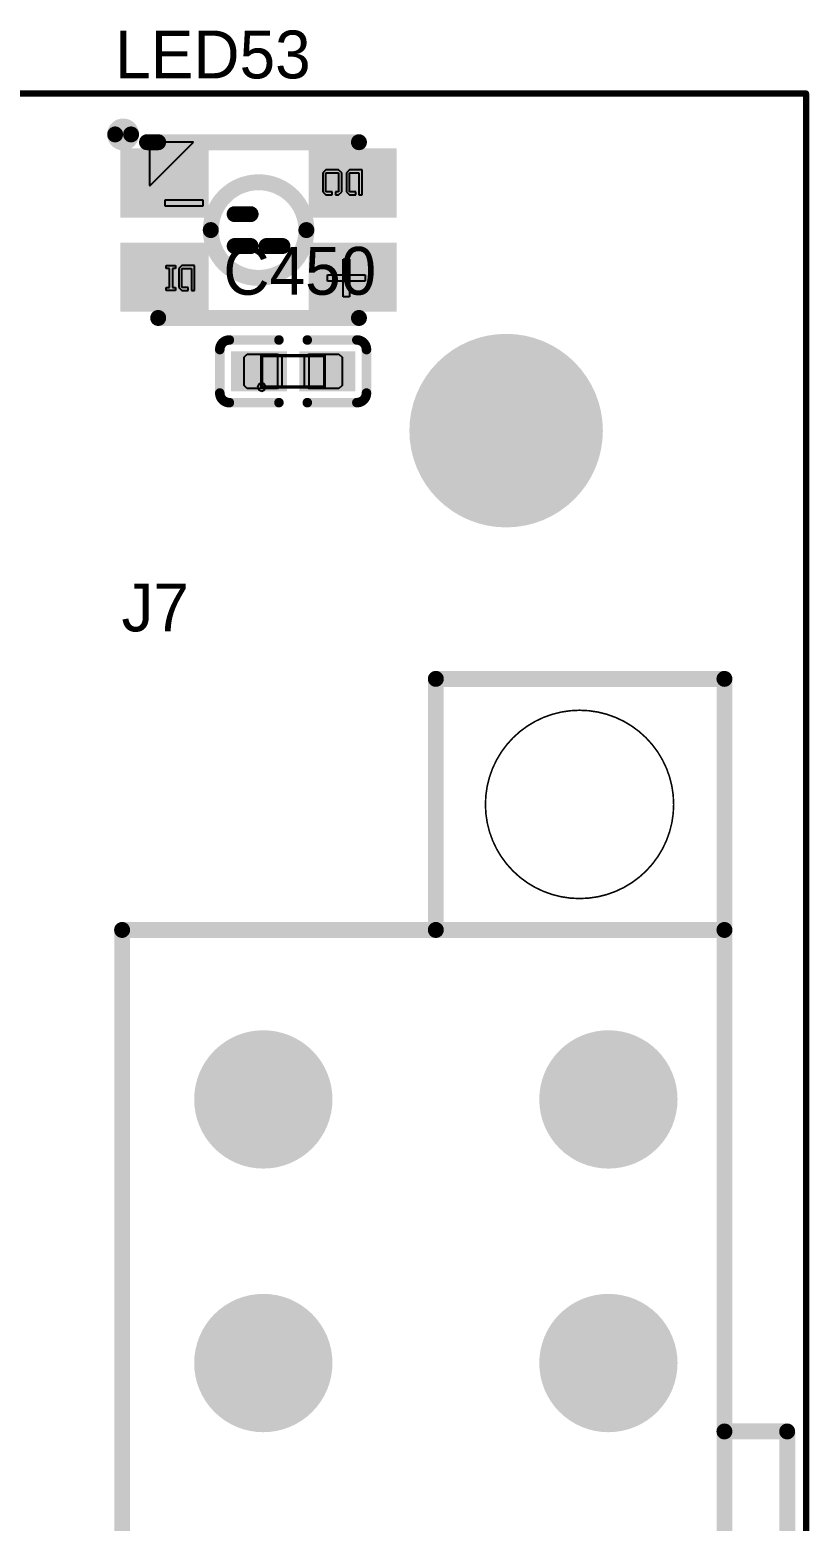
# Model space of a CAD drawing. Header units: millimetres. Extents: x 892 to 1144, y 1011 to 1123.
# Drawn here: x 1111.55 to 1123.97, y 1099.53 to 1123.29 of the extents above; entities that cross this region are included whole.
import ezdxf

# ---------------------------------------------------------------- set-up
doc = ezdxf.new("R2010")
doc.units = ezdxf.units.MM
for name, color, linetype in [('BottomLayer', 5, 'Continuous'), ('BottomSolder', 6, 'Continuous'), ('KeepOutLayer', 6, 'Continuous'), ('Mechanical15', 56, 'Continuous'), ('Mechanical6', 56, 'Continuous'), ('MultiLayer', 9, 'Continuous'), ('TopLayer', 1, 'Continuous'), ('TopOverlay', 2, 'Continuous'), ('TopPaste', 8, 'Continuous'), ('TopSolder', 216, 'Continuous')]:
    doc.layers.add(name, color=color, linetype=linetype)

msp = doc.modelspace()

# ---------------------------------------------------------------- linework, layer by layer
at = {"layer": 'BottomLayer'}
for points, const_width in [([(1118.425, 1116.905, 1), (1119.865, 1116.905, 1)], 1.44), ([(1114.775, 1106.25, 1), (1115.775, 1106.25, 1)], 1), ([(1120.275, 1106.25, 1), (1121.275, 1106.25, 1)], 1), ([(1114.775, 1102.05, 1), (1115.775, 1102.05, 1)], 1), ([(1120.275, 1102.05, 1), (1121.275, 1102.05, 1)], 1)]:
    msp.add_lwpolyline(points, format="xyb", close=True, dxfattribs=dict(at, const_width=const_width))
at = {"layer": 'BottomSolder'}
for points, const_width in [([(1118.374, 1116.905, 1), (1119.916, 1116.905, 1)], 1.542), ([(1114.724, 1106.25, 1), (1115.826, 1106.25, 1)], 1.102), ([(1120.224, 1106.25, 1), (1121.326, 1106.25, 1)], 1.102), ([(1114.724, 1102.05, 1), (1115.826, 1102.05, 1)], 1.102), ([(1120.224, 1102.05, 1), (1121.326, 1102.05, 1)], 1.102)]:
    msp.add_lwpolyline(points, format="xyb", close=True, dxfattribs=dict(at, const_width=const_width))
at = {"layer": 'KeepOutLayer', "const_width": 0.1}
for points in [[(891.925, 1122.275), (1123.925, 1122.275)], [(1123.925, 1023.525), (1123.925, 1122.275)]]:
    msp.add_lwpolyline(points, dxfattribs=at)
at = {"layer": 'KeepOutLayer'}
for points, const_width in [([(1123.9, 1122.275, 1), (1123.95, 1122.275, 1)], 0.05), ([(1123.9, 1122.275, 1), (1123.95, 1122.275, 1)], 0.05), ([(1121.815, 1110.95, 1), (1118.815, 1110.95, 1)], 0.0254), ([(1118.809, 1110.95, 1), (1118.821, 1110.95, 1)], 0.0127), ([(1121.809, 1110.95, 1), (1121.821, 1110.95, 1)], 0.0127)]:
    msp.add_lwpolyline(points, format="xyb", close=True, dxfattribs=dict(at, const_width=const_width))
at = {"layer": 'Mechanical15'}
for p, q in [((1115.25, 1117.6), (1115.25, 1118.1)), ((1115.25, 1118.1), (1115.5, 1118.1)), ((1115.5, 1118.1), (1115.5, 1117.6)), ((1116.25, 1118.1), (1116, 1118.1)), ((1116, 1118.1), (1116, 1117.6)), ((1116.25, 1117.6), (1116.25, 1118.1)), ((1115.25, 1117.665), (1115.204, 1117.646)), ((1115.296, 1117.646), (1115.25, 1117.665)), ((1115.204, 1117.646), (1115.185, 1117.6)), ((1115.185, 1117.6), (1115.185, 1117.6)), ((1115.185, 1117.6), (1115.204, 1117.554)), ((1115.204, 1117.554), (1115.25, 1117.535)), ((1115.5, 1117.6), (1115.25, 1117.6)), ((1115.25, 1117.535), (1115.296, 1117.554)), ((1115.315, 1117.6), (1115.296, 1117.646)), ((1115.296, 1117.554), (1115.315, 1117.6)), ((1115.315, 1117.6), (1115.315, 1117.6)), ((1116, 1117.6), (1116.25, 1117.6))]:
    msp.add_line(p, q, dxfattribs=at)
at = {"layer": 'Mechanical15', "const_width": 0.0508}
for points in [[(1115.25, 1118.1), (1116.25, 1118.1)], [(1115.25, 1117.6), (1115.25, 1118.1)], [(1116.25, 1117.6), (1116.25, 1118.1)], [(1115.25, 1117.6), (1116.25, 1117.6)]]:
    msp.add_lwpolyline(points, dxfattribs=at)
at = {"layer": 'Mechanical15', "const_width": 0.0254}
for points in [[(1115.237, 1118.1, 1), (1115.263, 1118.1, 1)], [(1115.237, 1118.1, 1), (1115.263, 1118.1, 1)], [(1116.237, 1118.1, 1), (1116.263, 1118.1, 1)], [(1116.237, 1118.1, 1), (1116.263, 1118.1, 1)], [(1115.237, 1117.6, 1), (1115.263, 1117.6, 1)], [(1115.237, 1117.6, 1), (1115.263, 1117.6, 1)], [(1116.237, 1117.6, 1), (1116.263, 1117.6, 1)], [(1116.237, 1117.6, 1), (1116.263, 1117.6, 1)]]:
    msp.add_lwpolyline(points, format="xyb", close=True, dxfattribs=at)
at = {"layer": 'Mechanical6'}
for p, q in [((1114.16, 1121.5), (1113.46, 1121.5)), ((1113.46, 1121.5), (1113.46, 1120.81)), ((1113.47, 1120.81), (1114.16, 1121.5)), ((1116.274, 1121.062), (1116.224, 1121.012)), ((1116.224, 1121.012), (1116.224, 1120.712)), ((1116.474, 1121.062), (1116.274, 1121.062)), ((1116.274, 1120.712), (1116.274, 1121.012)), ((1116.274, 1121.012), (1116.474, 1121.012)), ((1116.524, 1121.012), (1116.474, 1121.062)), ((1116.474, 1121.012), (1116.474, 1120.712)), ((1116.524, 1120.712), (1116.524, 1121.012)), ((1116.524, 1121.012), (1116.524, 1121.012)), ((1116.649, 1121.062), (1116.599, 1121.012)), ((1116.599, 1121.012), (1116.599, 1120.712)), ((1116.849, 1121.062), (1116.649, 1121.062)), ((1116.649, 1120.712), (1116.649, 1121.012)), ((1116.649, 1121.012), (1116.799, 1121.012)), ((1116.799, 1121.012), (1116.799, 1120.662)), ((1116.849, 1120.662), (1116.849, 1121.062)), ((1113.46, 1120.81), (1113.47, 1120.81)), ((1113.711, 1120.481), (1113.711, 1120.581)), ((1113.711, 1120.581), (1114.311, 1120.581)), ((1114.311, 1120.581), (1114.311, 1120.481)), ((1116.224, 1120.712), (1116.274, 1120.662)), ((1116.374, 1120.712), (1116.274, 1120.712)), ((1116.274, 1120.662), (1116.374, 1120.662)), ((1116.374, 1120.662), (1116.374, 1120.712)), ((1116.474, 1120.712), (1116.424, 1120.712)), ((1116.424, 1120.712), (1116.424, 1120.662)), ((1116.424, 1120.662), (1116.474, 1120.662)), ((1116.474, 1120.662), (1116.524, 1120.712)), ((1116.599, 1120.712), (1116.649, 1120.662)), ((1116.749, 1120.712), (1116.649, 1120.712)), ((1116.649, 1120.662), (1116.749, 1120.662)), ((1116.749, 1120.662), (1116.749, 1120.712)), ((1116.799, 1120.662), (1116.849, 1120.662)), ((1114.311, 1120.481), (1113.711, 1120.481)), ((1116.547, 1119.638), (1116.647, 1119.638)), ((1116.547, 1119.038), (1116.547, 1119.638)), ((1116.647, 1119.638), (1116.647, 1119.038)), ((1113.728, 1119.538), (1113.878, 1119.538)), ((1113.728, 1119.488), (1113.728, 1119.538)), ((1113.778, 1119.488), (1113.728, 1119.488)), ((1113.778, 1119.188), (1113.778, 1119.488)), ((1113.878, 1119.488), (1113.828, 1119.488)), ((1113.828, 1119.488), (1113.828, 1119.188)), ((1113.878, 1119.538), (1113.878, 1119.488)), ((1113.978, 1119.538), (1113.928, 1119.488)), ((1113.928, 1119.488), (1113.928, 1119.188)), ((1114.178, 1119.538), (1113.978, 1119.538)), ((1113.978, 1119.188), (1113.978, 1119.488)), ((1113.978, 1119.488), (1114.128, 1119.488)), ((1114.128, 1119.488), (1114.128, 1119.138)), ((1114.178, 1119.138), (1114.178, 1119.538)), ((1116.297, 1119.288), (1116.297, 1119.388)), ((1116.297, 1119.388), (1116.897, 1119.388)), ((1116.897, 1119.388), (1116.897, 1119.288)), ((1113.728, 1119.138), (1113.728, 1119.188)), ((1113.728, 1119.188), (1113.778, 1119.188)), ((1113.878, 1119.138), (1113.728, 1119.138)), ((1113.828, 1119.188), (1113.878, 1119.188)), ((1113.878, 1119.188), (1113.878, 1119.138)), ((1113.928, 1119.188), (1113.978, 1119.138)), ((1114.078, 1119.188), (1113.978, 1119.188)), ((1113.978, 1119.138), (1114.078, 1119.138)), ((1114.078, 1119.138), (1114.078, 1119.188)), ((1114.128, 1119.138), (1114.178, 1119.138)), ((1116.897, 1119.288), (1116.297, 1119.288)), ((1116.647, 1119.038), (1116.547, 1119.038))]:
    msp.add_line(p, q, dxfattribs=at)
at = {"layer": 'MultiLayer'}
for points, const_width in [([(1118.425, 1116.905, 1), (1119.865, 1116.905, 1)], 1.44), ([(1114.775, 1106.25, 1), (1115.775, 1106.25, 1)], 1), ([(1120.275, 1106.25, 1), (1121.275, 1106.25, 1)], 1), ([(1114.775, 1102.05, 1), (1115.775, 1102.05, 1)], 1), ([(1120.275, 1102.05, 1), (1121.275, 1102.05, 1)], 1)]:
    msp.add_lwpolyline(points, format="xyb", close=True, dxfattribs=dict(at, const_width=const_width))
at = {"layer": 'TopLayer'}
for points, const_width in [([(1118.425, 1116.905, 1), (1119.865, 1116.905, 1)], 1.44), ([(1114.775, 1106.25, 1), (1115.775, 1106.25, 1)], 1), ([(1120.275, 1106.25, 1), (1121.275, 1106.25, 1)], 1), ([(1114.775, 1102.05, 1), (1115.775, 1102.05, 1)], 1), ([(1120.275, 1102.05, 1), (1121.275, 1102.05, 1)], 1)]:
    msp.add_lwpolyline(points, format="xyb", close=True, dxfattribs=dict(at, const_width=const_width))
for points in [[(1113.1, 1120.4), (1114.3, 1120.4), (1113.1, 1121.3), (1114.3, 1121.3)], [(1116.1, 1120.4), (1117.3, 1120.4), (1116.1, 1121.3), (1117.3, 1121.3)], [(1113.1, 1118.9), (1114.3, 1118.9), (1113.1, 1119.8), (1114.3, 1119.8)], [(1116.1, 1118.9), (1117.3, 1118.9), (1116.1, 1119.8), (1117.3, 1119.8)], [(1114.81, 1117.58), (1115.6, 1117.58), (1114.81, 1118.12), (1115.6, 1118.12)], [(1115.9, 1117.58), (1116.69, 1117.58), (1115.9, 1118.12), (1116.69, 1118.12)]]:
    msp.add_solid(points, dxfattribs=at)
at = {"layer": 'TopOverlay'}
for points, const_width in [([(1113.168, 1121.624, 1), (1112.914, 1121.624, 1)], 0.254), ([(1112.85, 1121.624, 1), (1112.977, 1121.624, 1)], 0.127), ([(1113.104, 1121.624, 1), (1113.231, 1121.624, 1)], 0.127), ([(1113.358, 1121.5, 1), (1113.485, 1121.5, 1)], 0.127), ([(1113.536, 1121.5, 1), (1113.663, 1121.5, 1)], 0.127), ([(1113.536, 1121.5, 1), (1113.663, 1121.5, 1)], 0.127), ([(1116.736, 1121.5, 1), (1116.863, 1121.5, 1)], 0.127), ([(1115.962, 1120.1, 1), (1114.438, 1120.1, 1)], 0.254), ([(1114.755, 1120.354, 1), (1114.882, 1120.354, 1)], 0.127), ([(1115.009, 1120.354, 1), (1115.136, 1120.354, 1)], 0.127), ([(1114.374, 1120.1, 1), (1114.501, 1120.1, 1)], 0.127), ([(1115.898, 1120.1, 1), (1116.025, 1120.1, 1)], 0.127), ([(1114.755, 1119.846, 1), (1114.882, 1119.846, 1)], 0.127), ([(1115.009, 1119.846, 1), (1115.136, 1119.846, 1)], 0.127), ([(1115.263, 1119.846, 1), (1115.39, 1119.846, 1)], 0.127), ([(1115.517, 1119.846, 1), (1115.644, 1119.846, 1)], 0.127), ([(1113.536, 1118.7, 1), (1113.663, 1118.7, 1)], 0.127), ([(1116.736, 1118.7, 1), (1116.863, 1118.7, 1)], 0.127), ([(1114.696, 1118.349, 1), (1114.772, 1118.349, 1)], 0.0762), ([(1114.696, 1118.349, 1), (1114.772, 1118.349, 1)], 0.0762), ([(1115.486, 1118.349, 1), (1115.562, 1118.349, 1)], 0.0762), ([(1115.938, 1118.349, 1), (1116.014, 1118.349, 1)], 0.0762), ([(1116.728, 1118.349, 1), (1116.804, 1118.349, 1)], 0.0762), ([(1116.728, 1118.349, 1), (1116.804, 1118.349, 1)], 0.0762), ([(1114.543, 1118.196, 1), (1114.619, 1118.196, 1)], 0.0762), ([(1114.543, 1118.196, 1), (1114.619, 1118.196, 1)], 0.0762), ([(1116.881, 1118.196, 1), (1116.957, 1118.196, 1)], 0.0762), ([(1116.881, 1118.196, 1), (1116.957, 1118.196, 1)], 0.0762), ([(1114.543, 1117.504, 1), (1114.619, 1117.504, 1)], 0.0762), ([(1114.543, 1117.504, 1), (1114.619, 1117.504, 1)], 0.0762), ([(1114.696, 1117.351, 1), (1114.772, 1117.351, 1)], 0.0762), ([(1114.696, 1117.351, 1), (1114.772, 1117.351, 1)], 0.0762), ([(1115.486, 1117.351, 1), (1115.562, 1117.351, 1)], 0.0762), ([(1115.938, 1117.351, 1), (1116.014, 1117.351, 1)], 0.0762), ([(1116.728, 1117.351, 1), (1116.804, 1117.351, 1)], 0.0762), ([(1116.728, 1117.351, 1), (1116.804, 1117.351, 1)], 0.0762), ([(1116.881, 1117.504, 1), (1116.957, 1117.504, 1)], 0.0762), ([(1116.881, 1117.504, 1), (1116.957, 1117.504, 1)], 0.0762), ([(1117.961, 1112.95, 1), (1118.088, 1112.95, 1)], 0.127), ([(1117.961, 1112.95, 1), (1118.088, 1112.95, 1)], 0.127), ([(1122.561, 1112.95, 1), (1122.688, 1112.95, 1)], 0.127), ([(1122.561, 1112.95, 1), (1122.688, 1112.95, 1)], 0.127), ([(1112.961, 1108.95, 1), (1113.088, 1108.95, 1)], 0.127), ([(1112.961, 1108.95, 1), (1113.088, 1108.95, 1)], 0.127), ([(1117.961, 1108.95, 1), (1118.088, 1108.95, 1)], 0.127), ([(1122.561, 1108.95, 1), (1122.688, 1108.95, 1)], 0.127), ([(1122.561, 1108.95, 1), (1122.688, 1108.95, 1)], 0.127), ([(1122.561, 1108.95, 1), (1122.688, 1108.95, 1)], 0.127), ([(1122.561, 1100.96, 1), (1122.688, 1100.96, 1)], 0.127), ([(1123.561, 1100.96, 1), (1123.688, 1100.96, 1)], 0.127), ([(1123.561, 1100.96, 1), (1123.688, 1100.96, 1)], 0.127)]:
    msp.add_lwpolyline(points, format="xyb", close=True, dxfattribs=dict(at, const_width=const_width))
for points, const_width in [([(1113.422, 1121.5), (1113.6, 1121.5)], 0.254), ([(1113.6, 1121.5), (1116.8, 1121.5)], 0.254), ([(1114.819, 1120.354), (1115.073, 1120.354)], 0.254), ([(1114.819, 1119.846), (1115.073, 1119.846)], 0.254), ([(1115.327, 1119.846), (1115.581, 1119.846)], 0.254), ([(1113.6, 1118.7), (1116.8, 1118.7)], 0.254), ([(1114.734, 1118.349), (1115.524, 1118.349)], 0.152), ([(1115.976, 1118.349), (1116.766, 1118.349)], 0.152), ([(1114.581, 1117.504), (1114.581, 1118.196)], 0.152), ([(1116.919, 1117.504), (1116.919, 1118.196)], 0.152), ([(1114.734, 1117.351), (1115.524, 1117.351)], 0.152), ([(1115.976, 1117.351), (1116.766, 1117.351)], 0.152), ([(1118.025, 1112.95), (1122.625, 1112.95)], 0.254), ([(1118.025, 1108.95), (1118.025, 1112.95)], 0.254), ([(1122.625, 1108.95), (1122.625, 1112.95)], 0.254), ([(1113.025, 1108.95), (1122.625, 1108.95)], 0.254), ([(1113.025, 1090.95), (1113.025, 1108.95)], 0.254), ([(1122.625, 1090.95), (1122.625, 1108.95)], 0.254), ([(1122.625, 1100.96), (1123.625, 1100.96)], 0.254), ([(1123.625, 1098.944), (1123.625, 1100.96)], 0.254)]:
    msp.add_lwpolyline(points, dxfattribs=dict(at, const_width=const_width))
at = {"layer": 'TopOverlay', "const_width": 0.152}
for points in [[(1114.581, 1118.196, -0.414214), (1114.734, 1118.349)], [(1116.766, 1118.349, -0.414214), (1116.919, 1118.196)], [(1114.734, 1117.351, -0.414214), (1114.581, 1117.504)], [(1116.919, 1117.504, -0.414214), (1116.766, 1117.351)]]:
    msp.add_lwpolyline(points, format="xyb", dxfattribs=at)
at = {"layer": 'TopPaste'}
for p, q in [((1114.97, 1118.075), (1115.02, 1118.125)), ((1114.97, 1117.625), (1114.97, 1118.075)), ((1115.02, 1118.125), (1115.5, 1118.125)), ((1115.5, 1118.125), (1115.57, 1118.075)), ((1115.57, 1118.075), (1115.57, 1117.625)), ((1115.93, 1118.075), (1116, 1118.125)), ((1115.93, 1117.625), (1115.93, 1118.075)), ((1116, 1118.125), (1116.48, 1118.125)), ((1116.48, 1118.125), (1116.53, 1118.075)), ((1116.53, 1118.075), (1116.53, 1117.625)), ((1115.02, 1117.575), (1114.97, 1117.625)), ((1115.5, 1117.575), (1115.02, 1117.575)), ((1115.57, 1117.625), (1115.5, 1117.575)), ((1116, 1117.575), (1115.93, 1117.625)), ((1116.48, 1117.575), (1116, 1117.575)), ((1116.53, 1117.625), (1116.48, 1117.575))]:
    msp.add_line(p, q, dxfattribs=at)
for points in [[(1113.1, 1120.4), (1114.3, 1120.4), (1113.1, 1121.3), (1114.3, 1121.3)], [(1116.1, 1120.4), (1117.3, 1120.4), (1116.1, 1121.3), (1117.3, 1121.3)], [(1113.1, 1118.9), (1114.3, 1118.9), (1113.1, 1119.8), (1114.3, 1119.8)], [(1116.1, 1118.9), (1117.3, 1118.9), (1116.1, 1119.8), (1117.3, 1119.8)], [(1114.81, 1117.58), (1115.6, 1117.58), (1114.81, 1118.12), (1115.6, 1118.12)], [(1115.9, 1117.58), (1116.69, 1117.58), (1115.9, 1118.12), (1116.69, 1118.12)]]:
    msp.add_solid(points, dxfattribs=at)
at = {"layer": 'TopSolder'}
for points, const_width in [([(1118.374, 1116.905, 1), (1119.916, 1116.905, 1)], 1.542), ([(1114.724, 1106.25, 1), (1115.826, 1106.25, 1)], 1.102), ([(1120.224, 1106.25, 1), (1121.326, 1106.25, 1)], 1.102), ([(1114.724, 1102.05, 1), (1115.826, 1102.05, 1)], 1.102), ([(1120.224, 1102.05, 1), (1121.326, 1102.05, 1)], 1.102)]:
    msp.add_lwpolyline(points, format="xyb", close=True, dxfattribs=dict(at, const_width=const_width))
for points in [[(1112.998, 1120.298), (1114.402, 1120.298), (1112.998, 1121.402), (1114.402, 1121.402)], [(1115.998, 1120.298), (1117.402, 1120.298), (1115.998, 1121.402), (1117.402, 1121.402)], [(1112.998, 1118.798), (1114.402, 1118.798), (1112.998, 1119.902), (1114.402, 1119.902)], [(1115.998, 1118.798), (1117.402, 1118.798), (1115.998, 1119.902), (1117.402, 1119.902)], [(1114.759, 1117.529), (1115.651, 1117.529), (1114.759, 1118.171), (1115.651, 1118.171)], [(1115.849, 1117.529), (1116.741, 1117.529), (1115.849, 1118.171), (1116.741, 1118.171)]]:
    msp.add_solid(points, dxfattribs=at)

# ---------------------------------------------------------------- texts
at = {"layer": 'TopOverlay'}
for s, p in [('LED53', (1112.914, 1122.517)), ('C450', (1114.638, 1119.07)), ('J7', (1113.015, 1113.707))]:
    msp.add_text(s, height=0.762, dxfattribs=at).set_placement(p)

doc.saveas('drawing.dxf')
